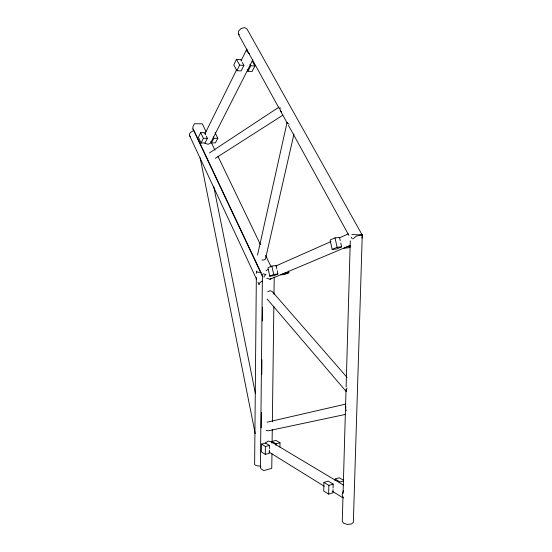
<?xml version="1.0" encoding="UTF-8"?>
<svg xmlns="http://www.w3.org/2000/svg" width="552" height="552" viewBox="0 0 552 552"><rect width="100%" height="100%" fill="white"/><g stroke="black" fill="none" stroke-linecap="round" stroke-linejoin="round"><path stroke-width="0.83" d="M256.328 277.573L254.631 464.108A4.775 2.015 0.5 0 0 257.239 465.826L259.93 466.081L260.806 466.661L260.406 467.475L261.034 468.827L263.711 470.594L271.763 468.372L271.957 453.723M256.37 273.274L256.383 271.556M260.406 467.475L262.4 274.855M261.213 427.883L261.372 412.372M261.772 374.449L261.924 359.8M262.331 321.022L262.476 307.236M269.417 448.603L269.452 445.471L265.491 443.07L261.434 444.098L261.351 451.888L265.291 454.365L269.362 453.296L269.397 450.163M265.291 454.365L265.381 446.513L261.434 444.098M271.984 443.139L272.005 441.421L275.993 440.406L280.002 442.773L279.94 447.079M272.095 442.525L272.267 429.594M272.364 421.838L273.847 306.36M273.999 294.299L274.227 277.063M275.972 445.354L276 443.794L272.005 441.421M333.063 488.044L333.166 484.104L328.226 481.109L323.927 482.4L323.72 491.025L328.633 494.109L332.939 492.77L333.022 489.617M328.633 494.109L328.854 485.415L323.927 482.4M335.078 480.751L335.119 479.046L339.335 477.777L343.606 480.302M342.964 497.035L342.281 521.109L343.503 523.179L347.284 524.4L351.376 524.041L353.356 522.316L362.284 234.393L356.171 236.249L352.832 238.94M343.061 493.598L345.448 410.198M345.497 408.48L346.035 389.56M346.111 386.986L350.285 240.817M279.326 108.737L238.347 34.134L238.436 31.229L241.024 28.518L244.591 27.6L247.02 29.021L362.581 235.663L361.877 238.098M345.849 406.341L345.628 409.329L346.421 410.612M280.195 107.702L279.933 109.255L281.651 112.408M257.508 255.148L287.088 122.309L287.744 123.475L289.207 124.076M293.974 133.957L265.402 259.212L263.497 260.082L261.883 259.916M343.454 490.611L342.081 494.709L343.247 498.007L332.304 491.232M206.034 131.548L202.308 123.807L194.38 123.745L192.855 126.953L192.917 128.913L193.628 129.83L193.124 130.879L190.916 132.149A4.457 2.753 -25 0 0 190.316 136.427M205.703 134.771L204.682 132.653L200.673 132.653L198.389 137.331L201.066 142.989L205.068 142.954L207.393 138.304L206.379 136.185M241.555 61.03L240.769 59.581L236.518 59.326L233.8 64.894L236.891 70.711L241.134 70.918L243.901 65.391L242.335 62.486M204.868 133.929L236.546 69.918M241.12 60.665L246.847 49.1L246.937 51.46L249.538 53.999M201.066 142.989L203.377 138.317L200.673 132.653M236.891 70.711L239.644 65.157L236.518 59.326M252.837 59.747L210.443 143.258L208.118 144.265L204.833 143.299M213.169 136.875L213.845 138.276L211.492 142.906L215.432 142.878L217.798 138.262L215.066 132.653M252.16 60.948L254.927 65.992L252.112 71.47L247.945 71.263L250.739 65.764L249.952 64.315M263.78 277.111L265.802 274.185M347.07 388.097L346.201 389.25L346.297 391.63L267.161 299.053M265.257 443.159L268.12 441.082L270.942 441.717L343.668 485.194M266.782 278.167L270.025 279.25L271.342 278.36M266.002 270.804L267.982 269.486M209.47 152.945L279.022 107.095M215.37 158.3L282.693 115.278M262.31 281.106L261.062 281.789A4.989 2.173 -25.2 0 0 259.088 284.646L257.998 282.313M267.72 291.76L269.887 290.725L272.136 291.435L347.056 377.396M276.849 268.948L276.138 265.588L271.894 266.05L267.989 267.789L269.742 276.172L273.971 275.676L277.918 273.999L277.207 270.632M340.232 240.596L339.528 237.463L335.002 237.877L330.082 240.072L332.173 249.428L336.679 248.973L341.647 246.854L340.763 242.942M275.855 265.995L330.924 241.597M339.583 237.76L348.236 233.924M269.742 276.172L273.668 274.489L277.918 273.999M332.173 249.428L337.12 247.303L341.647 246.854M270.025 279.25L350.002 245.495M288.903 272.716L284.915 274.392L280.761 274.875L284.735 273.205L288.903 272.716L288.551 271.053M350.465 246.903L348.312 247.807L343.896 248.248L348.898 246.137L350.375 245.992M328.854 485.415L333.166 484.104M343.613 480.93L340.087 482.006L335.119 479.046M265.381 446.513L269.452 445.471M276 443.794L280.002 442.773M267.14 422.17L345.752 404.092M345.635 414.379L268.21 430.815L266.126 430.339M203.377 138.317L207.393 138.304M213.845 138.276L217.798 138.262M261.213 272.46L259.109 272.357A4.975 0.925 0.6 0 1 256.915 271.094M239.644 65.157L243.901 65.391M250.739 65.764L254.927 65.992M351.831 234.572L360.221 234.89L362.581 235.663M263.083 273.757L265.885 274.585M238.347 34.134L239.561 34.831M268.831 451.943L324.272 486.264M351.286 237.222L352.038 238.519M280.154 110.241L287.185 123.055M288.427 125.311L348.864 235.331M247.165 69.821L247.945 71.263M210.816 141.505L214.969 150.13M217.95 156.32L260.406 244.577M265.622 255.417L271.204 267.03M193.628 129.83L260.917 272.453M261.655 274.013L262.386 275.572M192.917 128.913L262.49 276.448M189.419 135.288L256.549 279.202M335.002 237.877L337.12 247.303M271.894 266.05L273.668 274.489M213.672 186.224L255.348 393.252M200.148 157.817L255.231 433.693"/></g></svg>
